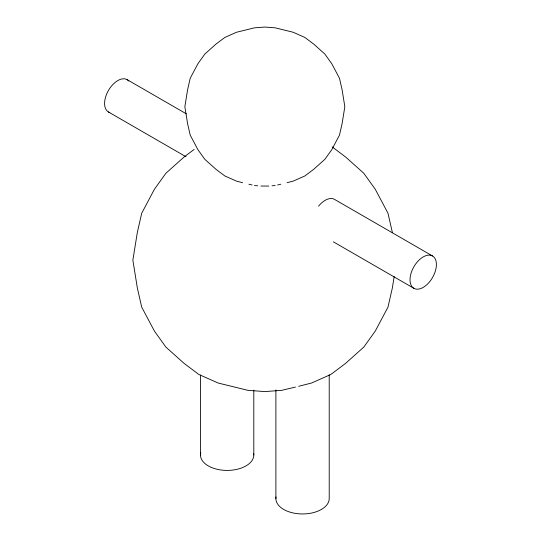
<?xml version="1.0" encoding="UTF-8"?>
<svg xmlns="http://www.w3.org/2000/svg" width="541" height="541" viewBox="0 0 541 541"><rect width="100%" height="100%" fill="white"/><g stroke="black" fill="none" stroke-linecap="round" stroke-linejoin="round"><path stroke-width="0.81" d="M394.179 276.586L392.326 288.069L387.985 307.119L375.244 331.139L363.829 347.052L345.665 363.315L330.835 374.473L311.508 383.035L298.646 386.294M194.138 149.431L184.021 157.039L165.857 173.303L154.442 189.215L141.708 213.235L137.36 232.285L132.863 260.18L137.36 288.069L141.708 307.119L154.442 331.139L165.857 347.052L184.021 363.315L198.851 374.473L218.185 383.035L247.764 390.304L264.847 391.596L281.922 390.304L295.454 387.065M287.102 182.682L293.121 181.161L304.84 175.974L313.827 169.205L324.837 159.352L331.755 149.708L339.471 135.149L342.108 123.605L344.833 106.699L342.108 89.799L339.471 78.249L331.755 63.696L324.837 54.046L313.827 44.193L304.84 37.43L293.121 32.237L275.193 27.834L264.847 27.05L254.493 27.834L236.566 32.237L224.853 37.43L215.859 44.193L204.856 54.046L197.932 63.696L190.216 78.249L187.585 89.799L184.86 106.699L187.585 123.605L190.216 135.149L197.932 149.708L204.856 159.352L215.859 169.205L224.853 175.974L236.566 181.161L242.591 182.682M277.607 184.988L280.82 184.217M268.823 186.05L260.863 186.05M272.008 185.806L275.193 185.563M254.493 185.563L257.678 185.806M248.867 184.217L252.079 184.988M127.121 79.655L186.381 113.867M432.543 255.988A18.665 10.773 -60 0 0 410.463 275.565A18.665 10.773 -60 0 0 426.626 284.897A18.665 10.773 -60 0 0 432.543 255.988L334.507 199.386A18.665 10.773 -60 0 0 318.575 206.162M108.457 111.98L186.009 156.755M333.398 241.847L413.879 288.312M332.181 146.895L345.665 157.039L363.829 173.303L375.244 189.215L387.985 213.235L392.326 232.285M329.212 374.791L329.212 498.559A26.665 15.391 0 0 1 301.154 513.93A26.665 15.391 0 0 1 276.032 496.949M275.89 389.946L275.89 498.559M253.803 390.189L253.803 455.015M200.474 375.035L200.474 455.015M253.655 453.412A26.665 15.391 0 0 1 226.436 470.406A26.665 15.391 0 0 1 200.806 452.607M109.755 112.542A18.665 10.773 -60 0 1 108.768 89.901A18.665 10.773 -60 0 1 128.765 81.015"/></g></svg>
